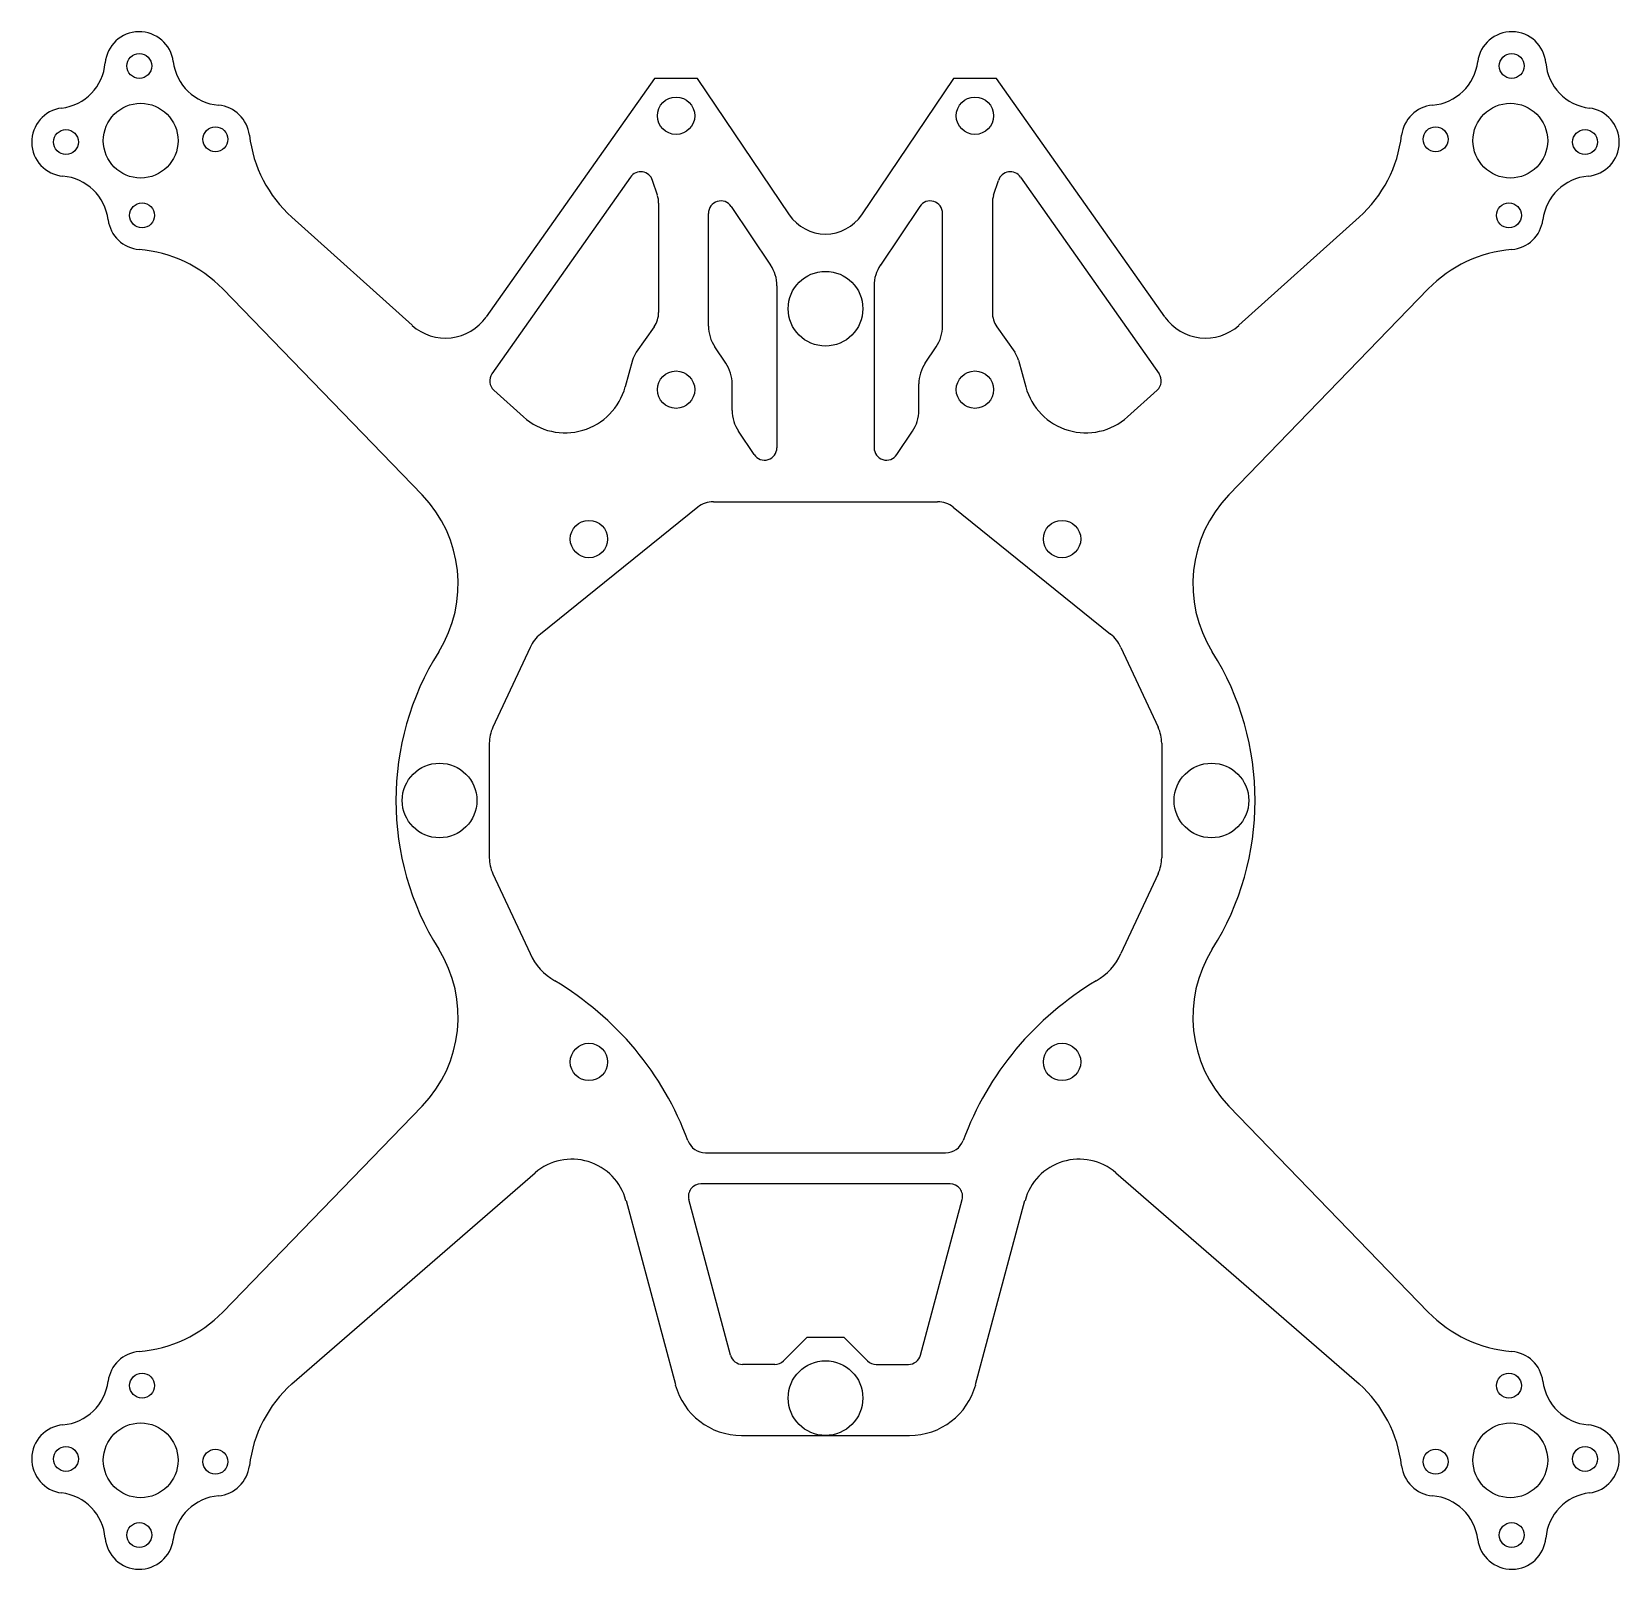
# Model space of a CAD drawing. Header units: millimetres. Extents: x -64 to 64, y -62 to 62.
import ezdxf

# ---------------------------------------------------------------- set-up
doc = ezdxf.new("R2010")
doc.units = ezdxf.units.MM

msp = doc.modelspace()

# ---------------------------------------------------------------- linework, layer by layer
at = {"color": 7, "linetype": 'Continuous', "lineweight": 25}
for p, q in [((-13.74, 58), (-27.25, 38.84)), ((-10.27, 58), (-13.74, 58)), ((-2.9, 47.05), (-10.27, 58)), ((10.27, 58), (2.9, 47.05)), ((13.74, 58), (10.27, 58)), ((27.25, 38.84), (13.74, 58)), ((-15.66, 50.08), (-26.79, 34.28)), ((-13.5, 48.61), (-13.89, 49.81)), ((13.5, 48.61), (13.89, 49.81)), ((15.66, 50.08), (26.79, 34.28)), ((-13.4, 47.99), (-13.4, 39.2)), ((-7.57, 47.71), (-4.41, 43.01)), ((7.57, 47.71), (4.41, 43.01)), ((13.4, 47.99), (13.4, 39.2)), ((-33.19, 38.17), (-42.86, 46.86)), ((-9.4, 38.11), (-9.4, 47.16)), ((9.4, 38.11), (9.4, 47.16)), ((42.86, 46.86), (33.19, 38.17)), ((-48.41, 41.1), (-32.39, 24.54)), ((-3.9, 41.34), (-3.9, 28.34)), ((3.9, 41.34), (3.9, 28.34)), ((32.39, 24.54), (48.41, 41.1)), ((-13.77, 38.04), (-15.21, 36)), ((13.77, 38.04), (15.21, 36)), ((-8.01, 35.13), (-8.89, 36.44)), ((8.01, 35.13), (8.89, 36.44)), ((-15.5, 35.37), (-16.08, 33.22)), ((15.5, 35.37), (16.08, 33.22)), ((-7.5, 31.33), (-7.5, 33.46)), ((7.5, 31.33), (7.5, 33.46)), ((-26.64, 32.96), (-24.25, 30.81)), ((26.64, 32.96), (24.25, 30.81)), ((-5.73, 27.78), (-6.99, 29.66)), ((5.73, 27.78), (6.99, 29.66)), ((-10.26, 23.56), (-22.89, 13.36)), ((-9, 24), (9, 24)), ((10.26, 23.56), (22.89, 13.36)), ((-23.73, 12.3), (-26.72, 5.88)), ((23.73, 12.3), (26.72, 5.88)), ((-27, 4.61), (-27, -4.61)), ((27, 4.61), (27, -4.61)), ((-26.72, -5.88), (-23.73, -12.3)), ((26.72, -5.88), (23.73, -12.3)), ((-32.39, -24.54), (-48.41, -41.1)), ((48.41, -41.1), (32.39, -24.54)), ((-9.64, -28.3), (9.64, -28.3)), ((-42.86, -46.85), (-23.32, -29.91)), ((23.32, -29.91), (42.86, -46.85)), ((10.01, -30.8), (-10.01, -30.8)), ((-16.02, -32.14), (-12.06, -46.92)), ((-7.62, -44.56), (-10.97, -32.06)), ((7.62, -44.56), (10.97, -32.06)), ((12.06, -46.92), (16.02, -32.14)), ((-1.46, -43.1), (-3.37, -45.01)), ((-1.46, -43.1), (1.46, -43.1)), ((1.46, -43.1), (3.37, -45.01)), ((-4.08, -45.3), (-6.66, -45.3)), ((4.08, -45.3), (6.66, -45.3)), ((-6.75, -51), (6.75, -51))]:
    msp.add_line(p, q, dxfattribs=at)
for centre, radius in [((-55.11, 59), 1), ((55.11, 59), 1), ((-12, 55), 1.5), ((12, 55), 1.5), ((-55, 53), 3), ((55, 53), 3), ((-61, 52.89), 1), ((-49, 53.11), 1), ((49, 53.11), 1), ((61, 52.89), 1), ((-54.89, 47), 1), ((54.89, 47), 1), ((0, 39.5), 3), ((-12, 33), 1.5), ((12, 33), 1.5), ((-19, 21), 1.5), ((19, 21), 1.5), ((-31, 0), 3), ((31, 0), 3), ((-19, -21), 1.5), ((19, -21), 1.5), ((0, -48), 3), ((-54.89, -47), 1), ((54.89, -47), 1), ((-55, -53), 3), ((55, -53), 3), ((-61, -52.89), 1), ((-49, -53.11), 1), ((49, -53.11), 1), ((61, -52.89), 1), ((-55.11, -59), 1), ((55.11, -59), 1)]:
    msp.add_circle(centre, radius, dxfattribs=at)
for centre, radius, start, end in [((-55.11, 59), 2.75, 7.2953, 174.8266), ((55.11, 59), 2.75, 5.1734, 172.7047), ((-61.86, 59.61), 4.03, 277.2953, 354.8266), ((-48.39, 59.86), 4.03, 187.2953, 264.8266), ((48.39, 59.86), 4.03, 275.1734, 352.7047), ((61.86, 59.61), 4.03, 185.1734, 262.7047), ((-61, 52.89), 2.75, 97.2953, 264.8266), ((-49, 53.11), 2.75, 6.7465, 84.8266), ((49, 53.11), 2.75, 95.1734, 173.2535), ((61, 52.89), 2.75, 275.1734, 82.7047), ((-35.84, 54.67), 10.5, 186.7465, 228.0609), ((35.84, 54.67), 10.5, 311.9391, 353.2535), ((-61.61, 46.14), 4.03, 7.2953, 84.8266), ((-14.84, 49.5), 1, 18, 144.8188), ((14.84, 49.5), 1, 35.1812, 162), ((61.61, 46.14), 4.03, 95.1734, 172.7047), ((-15.4, 47.99), 2, 0, 18), ((15.4, 47.99), 2, 162, 180), ((-8.4, 47.16), 1, 33.9066, 180), ((8.4, 47.16), 1, 0, 146.0934), ((-54.89, 47), 2.75, 187.2953, 265.3754), ((0, 49), 3.5, 213.9066, 326.0934), ((54.89, 47), 2.75, 274.6246, 352.7047), ((-55.96, 33.79), 10.5, 44.0609, 85.3754), ((55.96, 33.79), 10.5, 94.6246, 135.9391), ((-6.9, 41.34), 3, 0, 33.9066), ((6.9, 41.34), 3, 146.0934, 180), ((-30.52, 41.14), 4, 228.0609, 324.8188), ((-15.4, 39.2), 2, 324.8188, 0), ((15.4, 39.2), 2, 180, 215.1812), ((30.52, 41.14), 4, 215.1812, 311.9391), ((-6.4, 38.11), 3, 180, 213.9066), ((6.4, 38.11), 3, 326.0934, 0), ((-13.57, 34.85), 2, 144.8188, 164.8188), ((13.57, 34.85), 2, 15.1812, 35.1812), ((-10.5, 33.46), 3, 0, 33.9066), ((10.5, 33.46), 3, 146.0934, 180), ((-25.97, 33.7), 1, 144.8188, 228.0609), ((-20.91, 34.53), 5, 228.0609, 344.8188), ((20.91, 34.53), 5, 195.1812, 311.9391), ((25.97, 33.7), 1, 311.9391, 35.1812), ((-4.5, 31.33), 3, 180, 213.9066), ((4.5, 31.33), 3, 326.0934, 360), ((-4.9, 28.34), 1, 213.9066, 0), ((4.9, 28.34), 1, 180, 326.0934), ((-39.77, 17.4), 10.27, 327.9322, 44.0609), ((39.77, 17.4), 10.27, 135.9391, 212.0678), ((-9, 22), 2, 90, 128.8905), ((9, 22), 2, 51.1095, 90), ((-21.01, 11.03), 3, 128.8905, 155), ((21.01, 11.03), 3, 25, 51.1095), ((-12, 0), 22.5, 147.9322, 212.0678), ((12, 0), 22.5, 327.9322, 32.0678), ((-24, 4.61), 3, 155, 180), ((24, 4.61), 3, 0, 25), ((-24, -4.61), 3, 180, 205), ((24, -4.61), 3, 335, 0), ((-39.77, -17.4), 10.27, 315.9391, 32.0678), ((-19.2, -10.18), 5, 205, 239.3361), ((19.2, -10.18), 5, 300.6639, 335), ((39.77, -17.4), 10.27, 147.9322, 224.0609), ((-34.5, -35.99), 25, 20.2894, 59.3361), ((34.5, -35.99), 25, 120.6639, 159.7106), ((-9.64, -26.8), 1.5, 200.2894, 270), ((9.64, -26.8), 1.5, 270, 339.7106), ((-20.37, -33.31), 4.5, 15, 130.9391), ((20.37, -33.31), 4.5, 49.0609, 165), ((-10.01, -31.8), 1, 90, 195), ((10.01, -31.8), 1, 345, 90), ((-55.96, -33.79), 10.5, 274.6246, 315.9391), ((55.96, -33.79), 10.5, 224.0609, 265.3754), ((-54.89, -47), 2.75, 94.6246, 172.7047), ((-6.66, -44.3), 1, 195, 270), ((6.66, -44.3), 1, 270, 345), ((54.89, -47), 2.75, 7.2953, 85.3754), ((-4.08, -44.3), 1, 270, 315), ((4.08, -44.3), 1, 225, 270), ((-61.61, -46.14), 4.03, 275.1734, 352.7047), ((-35.84, -54.67), 10.5, 131.915, 173.2535), ((-6.75, -45.5), 5.5, 195, 270), ((6.75, -45.5), 5.5, 270, 345), ((35.84, -54.67), 10.5, 6.7465, 48.085), ((61.61, -46.14), 4.03, 187.2953, 264.8266), ((-61, -52.89), 2.75, 95.1734, 262.7047), ((61, -52.89), 2.75, 277.2953, 84.8266), ((-49, -53.11), 2.75, 275.1734, 353.2535), ((49, -53.11), 2.75, 186.7465, 264.8266), ((-61.86, -59.61), 4.03, 5.1734, 82.7047), ((-48.39, -59.86), 4.03, 95.1734, 172.7047), ((48.39, -59.86), 4.03, 7.2953, 84.8266), ((61.86, -59.61), 4.03, 97.2953, 174.8266), ((-55.11, -59), 2.75, 185.1734, 352.7047), ((55.11, -59), 2.75, 187.2953, 354.8266)]:
    msp.add_arc(centre, radius, start, end, dxfattribs=at)

doc.saveas('drawing.dxf')
